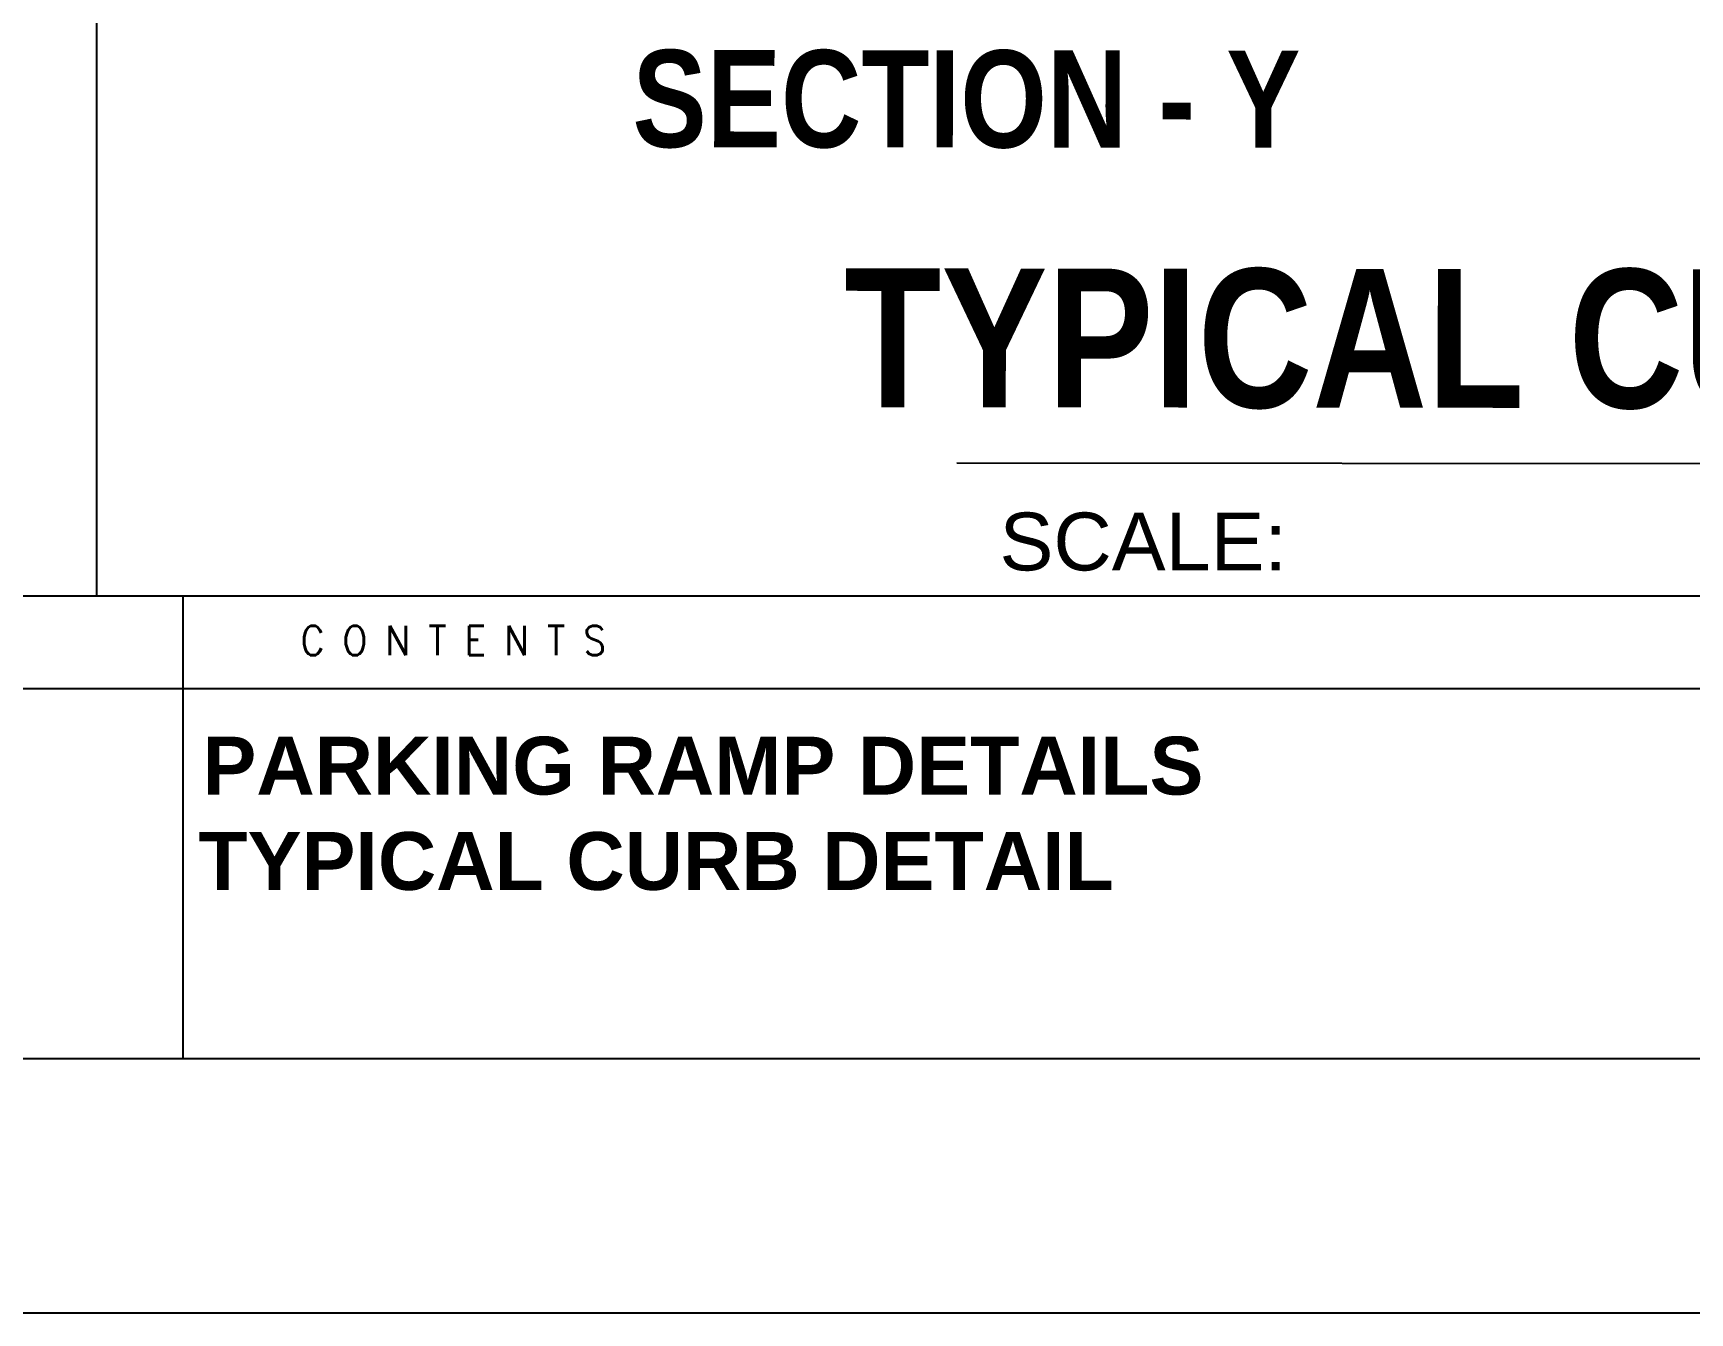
# Model space of a CAD drawing. Header units: millimetres. Extents: x 2148 to 2681, y 758 to 986.
# Drawn here: x 2247.3 to 2261.62, y 757.64 to 768.7 of the extents above; entities that cross this region are included whole.
import ezdxf
from ezdxf.enums import TextEntityAlignment as Align

# ---------------------------------------------------------------- set-up
doc = ezdxf.new("R2010")
doc.units = ezdxf.units.MM
for name, color, linetype in [('4', 4, 'Continuous'), ('4CO', 4, 'Continuous'), ('DIM', 20, 'Continuous'), ('p-boarder', 2, 'Continuous'), ('TITLE', 3, 'Continuous'), ('wall', 4, 'Continuous')]:
    doc.layers.add(name, color=color, linetype=linetype)
doc.styles.add('ARIAL', font='arial.ttf')
doc.styles.add('ROMANT', font='romant__.ttf')
doc.styles.add('SMOOTHER', font='simplex_.ttf')

# ---------------------------------------------------------------- blocks, each defined once
blk = doc.blocks.new('A$C1DB67A09')
at = {"layer": 'Defpoints', "ltscale": 0.5, "elevation": 0}
blk.add_lwpolyline([(7.292, -83.48), (108.892, -83.48), (108.892, -7.28), (7.292, -7.28)], close=True, dxfattribs=at)
at = {"layer": 'p-boarder', "ltscale": 0.5}
for p, q in [((82.433, -77.28, 0), (82.433, -81.28, 0)), ((65.105, -78.08, 0), (106.692, -78.08, 0))]:
    blk.add_line(p, q, dxfattribs=at)
at = {"layer": 'wall', "color": 16, "linetype": 'ByBlock', "ltscale": 1.5}
blk.add_line((9.492, -77.28, 0), (106.692, -77.28, 0), dxfattribs=at)
at = {"layer": 'wall', "color": 16, "linetype": 'ByBlock', "ltscale": 1.5, "elevation": 0}
blk.add_lwpolyline([(9.492, -81.28), (106.692, -81.28), (106.692, -9.48), (9.492, -9.48)], close=True, dxfattribs=at)
at = {"layer": 'TITLE', "style": 'SMOOTHER', "width": 0.9}
blk.add_text('C O N T E N T S', height=0.25344, dxfattribs=at).set_placement((84.77, -77.667, 0), align=Align.MIDDLE)

msp = doc.modelspace()

# ---------------------------------------------------------------- linework, layer by layer
msp.add_line((2255.2800891, 764.9889227, 0), (2267.900495, 764.9796443, 0))
at = {"layer": '4', "elevation": 0}
msp.add_lwpolyline([(2272.8500187, 797.1148082), (2247.8451459, 797.1148082), (2247.8451459, 763.8388046), (2272.8500187, 763.8388046)], close=True, dxfattribs=at)
at = {"layer": 'Defpoints', "ltscale": 0.5, "elevation": 0}
msp.add_lwpolyline([(2173.4500187, 757.6388045), (2275.0500187, 757.6388045), (2275.0500187, 833.8388045), (2173.4500187, 833.8388045)], close=True, dxfattribs=at)

# ---------------------------------------------------------------- block references
at = {"layer": 'DIM', "color": 8}
msp.add_blockref('A$C1DB67A09', (2166.158248, 841.1189005), dxfattribs=at)

# ---------------------------------------------------------------- texts
at = {"color": 0, "insert": (2255.6496741, 764.5584779, 0), "char_height": 0.5, "width": 19.742788118, "attachment_point": 1, "style": 'ARIAL'}
msp.add_mtext('{\\fArial|b0|i0|c204|p34;SCALE:        }          {\\fArial|b0|i0|c204|p34; }       {\\fArial|b0|i0|c204|p34;1:}10{\\fArial|b0|i0|c204|p34;0}   {\\fArial|b0|i0|c204|p34;MTS.}', dxfattribs=at)
at = {"layer": '4CO', "attachment_point": 5, "rotation": 359.93919431, "style": 'ROMANT'}
for s, insert, char_height, width in [('{\\fTechnicBold|b1|i0|c2|p2;\\H0.8x;SECTION - Y}', (2255.3643311, 768.1295934), 1.05, 22.51278539), ('\\pt15;{\\fTechnicBold|b1|i0|c2|p2;\\H0.8x;TYPICAL CURB DET.}', (2261.1785258, 766.054423), 1.5, 32.161121986)]:
    msp.add_mtext(s, dxfattribs=dict(at, insert=insert, char_height=char_height, width=width))
at = {"layer": '4CO', "char_height": 0.5, "width": 23.501105506, "attachment_point": 5, "style": 'ROMANT'}
for s, insert in [('{\\fArial|b1|i0|c0|p34;PARKING RAMP DETAILS}', (2253.0860282, 762.366786, 0)), ('{\\fArial|b1|i0|c0|p34;TYPICAL CURB DETAIL}', (2252.6812355, 761.542523, 0))]:
    msp.add_mtext(s, dxfattribs=dict(at, insert=insert))

doc.saveas('drawing.dxf')
